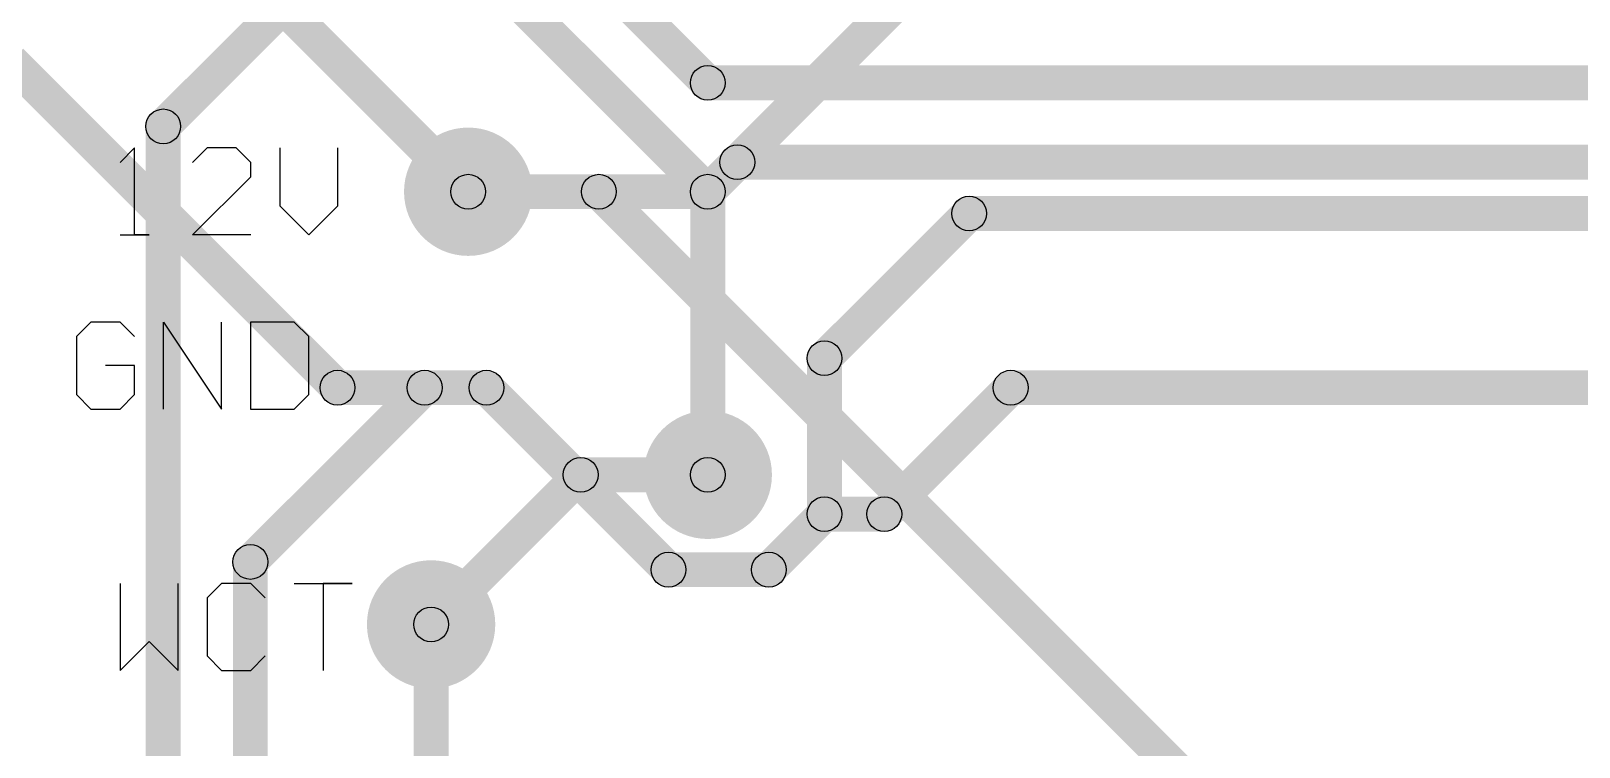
# Model space of a CAD drawing. Header units: millimetres. Extents: x 1.24 to 8.03, y 2.12 to 7.05.
# Drawn here: x 2.056 to 2.756, y 5.064 to 5.388 of the extents above; entities that cross this region are included whole.
import ezdxf

# ---------------------------------------------------------------- set-up
doc = ezdxf.new("R2010")
doc.units = ezdxf.units.MM
doc.header["$MEASUREMENT"] = 0
for name, color, linetype in [('BottomLayer', 5, 'Continuous'), ('BottomSolder', 6, 'Continuous'), ('TopLayer', 1, 'Continuous'), ('TopOverlay', 2, 'Continuous'), ('TopSolder', 216, 'Continuous'), ('ViaHoleLayer', 16, 'Continuous')]:
    doc.layers.add(name, color=color, linetype=linetype)

msp = doc.modelspace()

# ---------------------------------------------------------------- hatches: boundary and pattern name
at = {"layer": 'BottomLayer'}
for points in [[(2.12171, 5.33892), (2.11057, 5.35006), (2.28774, 5.52722), (2.29887, 5.51609)], [(2.38112, 5.32274), (2.36998, 5.33387), (2.48459, 5.44848), (2.49573, 5.43735)], [(2.12402, 4.78306), (2.10827, 4.78306), (2.10827, 5.34449), (2.12402, 5.34449)], [(2.36777, 5.30939), (2.35664, 5.32053), (2.36998, 5.33387), (2.38112, 5.32274)], [(2.37555, 5.32043), (2.37555, 5.33618), (2.93941, 5.33618), (2.93941, 5.32043)], [(2.25394, 5.30709), (2.25394, 5.32283), (2.31299, 5.32283), (2.31299, 5.30709)], [(2.30742, 5.30939), (2.31856, 5.32053), (2.68273, 4.95636), (2.6716, 4.94522)], [(2.31299, 5.30709), (2.31299, 5.32283), (2.3622, 5.32283), (2.3622, 5.30709)], [(2.24274, 5.11383), (2.23161, 5.12497), (2.29921, 5.19258), (2.31035, 5.18144)], [(2.30478, 5.17913), (2.30478, 5.19488), (2.3622, 5.19488), (2.3622, 5.17913)], [(2.24505, 5.03645), (2.2293, 5.03645), (2.2293, 5.1194), (2.24505, 5.1194)]]:
    msp.add_hatch(color=5, dxfattribs=at).paths.add_polyline_path(points)
h = msp.add_hatch(color=5, dxfattribs=at)
edge = h.paths.add_edge_path()
edge.add_arc((2.11614, 5.34449), 0.00787, 0, 360)
h = msp.add_hatch(color=5, dxfattribs=at)
edge = h.paths.add_edge_path()
edge.add_arc((2.11614, 5.34449), 0.00787, 0, 360)
h = msp.add_hatch(color=5, dxfattribs=at)
edge = h.paths.add_edge_path()
edge.add_arc((2.25394, 5.31496), 0.025, 0, 360)
h = msp.add_hatch(color=5, dxfattribs=at)
edge = h.paths.add_edge_path()
edge.add_arc((2.37555, 5.32831), 0.00787, 0, 360)
h = msp.add_hatch(color=5, dxfattribs=at)
edge = h.paths.add_edge_path()
edge.add_arc((2.37555, 5.32831), 0.00787, 0, 360)
h = msp.add_hatch(color=5, dxfattribs=at)
edge = h.paths.add_edge_path()
edge.add_arc((2.37555, 5.32831), 0.00787, 0, 360)
h = msp.add_hatch(color=5, dxfattribs=at)
edge = h.paths.add_edge_path()
edge.add_arc((2.25394, 5.31496), 0.00787, 0, 360)
h = msp.add_hatch(color=5, dxfattribs=at)
edge = h.paths.add_edge_path()
edge.add_arc((2.31299, 5.31496), 0.00787, 0, 360)
h = msp.add_hatch(color=5, dxfattribs=at)
edge = h.paths.add_edge_path()
edge.add_arc((2.31299, 5.31496), 0.00787, 0, 360)
h = msp.add_hatch(color=5, dxfattribs=at)
edge = h.paths.add_edge_path()
edge.add_arc((2.31299, 5.31496), 0.00787, 0, 360)
h = msp.add_hatch(color=5, dxfattribs=at)
edge = h.paths.add_edge_path()
edge.add_arc((2.3622, 5.31496), 0.00787, 0, 360)
h = msp.add_hatch(color=5, dxfattribs=at)
edge = h.paths.add_edge_path()
edge.add_arc((2.3622, 5.31496), 0.00787, 0, 360)
h = msp.add_hatch(color=5, dxfattribs=at)
edge = h.paths.add_edge_path()
edge.add_arc((2.3622, 5.18701), 0.025, 0, 360)
h = msp.add_hatch(color=5, dxfattribs=at)
edge = h.paths.add_edge_path()
edge.add_arc((2.30478, 5.18701), 0.00787, 0, 360)
h = msp.add_hatch(color=5, dxfattribs=at)
edge = h.paths.add_edge_path()
edge.add_arc((2.30478, 5.18701), 0.00787, 0, 360)
h = msp.add_hatch(color=5, dxfattribs=at)
edge = h.paths.add_edge_path()
edge.add_arc((2.3622, 5.18701), 0.00787, 0, 360)
h = msp.add_hatch(color=5, dxfattribs=at)
edge = h.paths.add_edge_path()
edge.add_arc((2.23718, 5.1194), 0.025, 0, 360)
h = msp.add_hatch(color=5, dxfattribs=at)
edge = h.paths.add_edge_path()
edge.add_arc((2.23718, 5.1194), 0.00787, 0, 360)
h = msp.add_hatch(color=5, dxfattribs=at)
edge = h.paths.add_edge_path()
edge.add_arc((2.23718, 5.1194), 0.00787, 0, 360)
h = msp.add_hatch(color=5, dxfattribs=at)
edge = h.paths.add_edge_path()
edge.add_arc((2.23718, 5.1194), 0.00787, 0, 360)
h = msp.add_hatch(color=5, dxfattribs=at)
edge = h.paths.add_edge_path()
edge.add_arc((2.23718, 5.1194), 0.00787, 0, 360)
at = {"layer": 'BottomSolder'}
h = msp.add_hatch(color=6, dxfattribs=at)
edge = h.paths.add_edge_path()
edge.add_arc((2.25394, 5.31496), 0.029, 0, 360)
h = msp.add_hatch(color=6, dxfattribs=at)
edge = h.paths.add_edge_path()
edge.add_arc((2.3622, 5.18701), 0.029, 0, 360)
h = msp.add_hatch(color=6, dxfattribs=at)
edge = h.paths.add_edge_path()
edge.add_arc((2.23718, 5.1194), 0.029, 0, 360)
at = {"layer": 'TopLayer'}
for points in [[(2.10073, 5.45703), (2.11187, 5.46817), (2.2595, 5.32053), (2.24837, 5.30939)], [(2.23853, 5.4275), (2.24966, 5.43864), (2.36777, 5.32053), (2.35664, 5.30939)], [(2.31727, 5.39798), (2.3284, 5.40911), (2.36777, 5.36974), (2.35664, 5.35861)], [(2.04168, 5.36845), (2.05281, 5.37958), (2.20045, 5.23195), (2.18931, 5.22081)], [(2.3622, 5.3563), (2.3622, 5.37205), (2.95276, 5.37205), (2.95276, 5.3563)], [(2.37008, 5.18701), (2.35433, 5.18701), (2.35433, 5.31496), (2.37008, 5.31496)], [(2.42049, 5.23416), (2.40935, 5.24529), (2.47475, 5.31069), (2.48588, 5.29955)], [(2.48031, 5.29724), (2.48031, 5.31299), (2.94291, 5.31299), (2.94291, 5.29724)], [(2.4228, 5.16925), (2.40705, 5.16925), (2.40705, 5.23972), (2.4228, 5.23972)], [(2.19488, 5.2185), (2.19488, 5.23425), (2.23425, 5.23425), (2.23425, 5.2185)], [(2.23425, 5.2185), (2.23425, 5.23425), (2.2622, 5.23425), (2.2622, 5.2185)], [(2.49909, 5.2185), (2.49909, 5.23425), (4.26004, 5.23425), (4.26004, 5.2185)], [(2.16108, 5.14207), (2.14994, 5.15321), (2.22868, 5.23195), (2.23982, 5.22081)], [(2.25663, 5.22081), (2.26777, 5.23195), (2.35001, 5.1497), (2.33888, 5.13857)], [(2.44753, 5.16368), (2.43639, 5.17482), (2.49352, 5.23195), (2.50466, 5.22081)], [(2.41492, 5.16137), (2.41492, 5.17712), (2.44196, 5.17712), (2.44196, 5.16137)], [(2.39537, 5.13857), (2.38424, 5.1497), (2.40935, 5.17482), (2.42049, 5.16368)], [(2.34445, 5.13626), (2.34445, 5.15201), (2.38981, 5.15201), (2.38981, 5.13626)], [(2.16339, 4.8622), (2.14764, 4.8622), (2.14764, 5.14764), (2.16339, 5.14764)]]:
    msp.add_hatch(color=1, dxfattribs=at).paths.add_polyline_path(points)
h = msp.add_hatch(color=1, dxfattribs=at)
edge = h.paths.add_edge_path()
edge.add_arc((2.3622, 5.36417), 0.00787, 0, 360)
h = msp.add_hatch(color=1, dxfattribs=at)
edge = h.paths.add_edge_path()
edge.add_arc((2.3622, 5.36417), 0.00787, 0, 360)
h = msp.add_hatch(color=1, dxfattribs=at)
edge = h.paths.add_edge_path()
edge.add_arc((2.25394, 5.31496), 0.025, 0, 360)
h = msp.add_hatch(color=1, dxfattribs=at)
edge = h.paths.add_edge_path()
edge.add_arc((2.25394, 5.31496), 0.00787, 0, 360)
h = msp.add_hatch(color=1, dxfattribs=at)
edge = h.paths.add_edge_path()
edge.add_arc((2.3622, 5.31496), 0.00787, 0, 360)
h = msp.add_hatch(color=1, dxfattribs=at)
edge = h.paths.add_edge_path()
edge.add_arc((2.3622, 5.31496), 0.00787, 0, 360)
h = msp.add_hatch(color=1, dxfattribs=at)
edge = h.paths.add_edge_path()
edge.add_arc((2.48031, 5.30512), 0.00787, 0, 360)
h = msp.add_hatch(color=1, dxfattribs=at)
edge = h.paths.add_edge_path()
edge.add_arc((2.48031, 5.30512), 0.00787, 0, 360)
h = msp.add_hatch(color=1, dxfattribs=at)
edge = h.paths.add_edge_path()
edge.add_arc((2.41492, 5.23972), 0.00787, 0, 360)
h = msp.add_hatch(color=1, dxfattribs=at)
edge = h.paths.add_edge_path()
edge.add_arc((2.41492, 5.23972), 0.00787, 0, 360)
h = msp.add_hatch(color=1, dxfattribs=at)
edge = h.paths.add_edge_path()
edge.add_arc((2.19488, 5.22638), 0.00787, 0, 360)
h = msp.add_hatch(color=1, dxfattribs=at)
edge = h.paths.add_edge_path()
edge.add_arc((2.19488, 5.22638), 0.00787, 0, 360)
h = msp.add_hatch(color=1, dxfattribs=at)
edge = h.paths.add_edge_path()
edge.add_arc((2.23425, 5.22638), 0.00787, 0, 360)
h = msp.add_hatch(color=1, dxfattribs=at)
edge = h.paths.add_edge_path()
edge.add_arc((2.23425, 5.22638), 0.00787, 0, 360)
h = msp.add_hatch(color=1, dxfattribs=at)
edge = h.paths.add_edge_path()
edge.add_arc((2.23425, 5.22638), 0.00787, 0, 360)
h = msp.add_hatch(color=1, dxfattribs=at)
edge = h.paths.add_edge_path()
edge.add_arc((2.2622, 5.22638), 0.00787, 0, 360)
h = msp.add_hatch(color=1, dxfattribs=at)
edge = h.paths.add_edge_path()
edge.add_arc((2.2622, 5.22638), 0.00787, 0, 360)
h = msp.add_hatch(color=1, dxfattribs=at)
edge = h.paths.add_edge_path()
edge.add_arc((2.49909, 5.22638), 0.00787, 0, 360)
h = msp.add_hatch(color=1, dxfattribs=at)
edge = h.paths.add_edge_path()
edge.add_arc((2.49909, 5.22638), 0.00787, 0, 360)
h = msp.add_hatch(color=1, dxfattribs=at)
edge = h.paths.add_edge_path()
edge.add_arc((2.3622, 5.18701), 0.025, 0, 360)
h = msp.add_hatch(color=1, dxfattribs=at)
edge = h.paths.add_edge_path()
edge.add_arc((2.3622, 5.18701), 0.00787, 0, 360)
h = msp.add_hatch(color=1, dxfattribs=at)
edge = h.paths.add_edge_path()
edge.add_arc((2.41492, 5.16925), 0.00787, 0, 360)
h = msp.add_hatch(color=1, dxfattribs=at)
edge = h.paths.add_edge_path()
edge.add_arc((2.41492, 5.16925), 0.00787, 0, 360)
h = msp.add_hatch(color=1, dxfattribs=at)
edge = h.paths.add_edge_path()
edge.add_arc((2.41492, 5.16925), 0.00787, 0, 360)
h = msp.add_hatch(color=1, dxfattribs=at)
edge = h.paths.add_edge_path()
edge.add_arc((2.44196, 5.16925), 0.00787, 0, 360)
h = msp.add_hatch(color=1, dxfattribs=at)
edge = h.paths.add_edge_path()
edge.add_arc((2.44196, 5.16925), 0.00787, 0, 360)
h = msp.add_hatch(color=1, dxfattribs=at)
edge = h.paths.add_edge_path()
edge.add_arc((2.15551, 5.14764), 0.00787, 0, 360)
h = msp.add_hatch(color=1, dxfattribs=at)
edge = h.paths.add_edge_path()
edge.add_arc((2.15551, 5.14764), 0.00787, 0, 360)
h = msp.add_hatch(color=1, dxfattribs=at)
edge = h.paths.add_edge_path()
edge.add_arc((2.34445, 5.14413), 0.00787, 0, 360)
h = msp.add_hatch(color=1, dxfattribs=at)
edge = h.paths.add_edge_path()
edge.add_arc((2.34445, 5.14413), 0.00787, 0, 360)
h = msp.add_hatch(color=1, dxfattribs=at)
edge = h.paths.add_edge_path()
edge.add_arc((2.38981, 5.14413), 0.00787, 0, 360)
h = msp.add_hatch(color=1, dxfattribs=at)
edge = h.paths.add_edge_path()
edge.add_arc((2.38981, 5.14413), 0.00787, 0, 360)
h = msp.add_hatch(color=1, dxfattribs=at)
edge = h.paths.add_edge_path()
edge.add_arc((2.23718, 5.1194), 0.025, 0, 360)
at = {"layer": 'TopSolder'}
h = msp.add_hatch(color=216, dxfattribs=at)
edge = h.paths.add_edge_path()
edge.add_arc((2.25394, 5.31496), 0.029, 0, 360)
h = msp.add_hatch(color=216, dxfattribs=at)
edge = h.paths.add_edge_path()
edge.add_arc((2.3622, 5.18701), 0.029, 0, 360)
h = msp.add_hatch(color=216, dxfattribs=at)
edge = h.paths.add_edge_path()
edge.add_arc((2.23718, 5.1194), 0.029, 0, 360)
at = {"layer": 'ViaHoleLayer'}
h = msp.add_hatch(color=16, dxfattribs=at)
edge = h.paths.add_edge_path()
edge.add_arc((2.25394, 5.31496), 0.014, 0, 360)
h = msp.add_hatch(color=16, dxfattribs=at)
edge = h.paths.add_edge_path()
edge.add_arc((2.3622, 5.18701), 0.014, 0, 360)
h = msp.add_hatch(color=16, dxfattribs=at)
edge = h.paths.add_edge_path()
edge.add_arc((2.23718, 5.1194), 0.014, 0, 360)

# ---------------------------------------------------------------- linework, layer by layer
at = {"layer": 'BottomLayer'}
for centre in [(2.11614, 5.34449), (2.11614, 5.34449), (2.37555, 5.32831), (2.37555, 5.32831), (2.37555, 5.32831), (2.25394, 5.31496), (2.31299, 5.31496), (2.31299, 5.31496), (2.31299, 5.31496), (2.3622, 5.31496), (2.3622, 5.31496), (2.30478, 5.18701), (2.30478, 5.18701), (2.3622, 5.18701), (2.23718, 5.1194), (2.23718, 5.1194), (2.23718, 5.1194), (2.23718, 5.1194)]:
    msp.add_circle(centre, 0.00787, dxfattribs=at)
at = {"layer": 'TopLayer'}
for centre in [(2.3622, 5.36417), (2.3622, 5.36417), (2.25394, 5.31496), (2.3622, 5.31496), (2.3622, 5.31496), (2.48031, 5.30512), (2.48031, 5.30512), (2.41492, 5.23972), (2.41492, 5.23972), (2.19488, 5.22638), (2.19488, 5.22638), (2.23425, 5.22638), (2.23425, 5.22638), (2.23425, 5.22638), (2.2622, 5.22638), (2.2622, 5.22638), (2.49909, 5.22638), (2.49909, 5.22638), (2.3622, 5.18701), (2.41492, 5.16925), (2.41492, 5.16925), (2.41492, 5.16925), (2.44196, 5.16925), (2.44196, 5.16925), (2.15551, 5.14764), (2.15551, 5.14764), (2.34445, 5.14413), (2.34445, 5.14413), (2.38981, 5.14413), (2.38981, 5.14413)]:
    msp.add_circle(centre, 0.00787, dxfattribs=at)
at = {"layer": 'TopOverlay'}
for p, q in [((2.10317, 5.33479), (2.09661, 5.32823)), ((2.10317, 5.29543), (2.10317, 5.33479)), ((2.13597, 5.33479), (2.12941, 5.32823)), ((2.14909, 5.33479), (2.13597, 5.33479)), ((2.15565, 5.32823), (2.14909, 5.33479)), ((2.16877, 5.33479), (2.16877, 5.30855)), ((2.19501, 5.30855), (2.19501, 5.33479)), ((2.15565, 5.32167), (2.15565, 5.32823)), ((2.12941, 5.29543), (2.15565, 5.32167)), ((2.16877, 5.30855), (2.18189, 5.29543)), ((2.18189, 5.29543), (2.19501, 5.30855)), ((2.09661, 5.29543), (2.10973, 5.29543)), ((2.10973, 5.29543), (2.10317, 5.29543)), ((2.15565, 5.29543), (2.12941, 5.29543)), ((2.08349, 5.25605), (2.07693, 5.24949)), ((2.09661, 5.25605), (2.08349, 5.25605)), ((2.10317, 5.24949), (2.09661, 5.25605)), ((2.11629, 5.21669), (2.11629, 5.25605)), ((2.11629, 5.25605), (2.14252, 5.21669)), ((2.14252, 5.21669), (2.14252, 5.25605)), ((2.15564, 5.25605), (2.15564, 5.21669)), ((2.17532, 5.25605), (2.15564, 5.25605)), ((2.18188, 5.24949), (2.17532, 5.25605)), ((2.07693, 5.24949), (2.07693, 5.22325)), ((2.18188, 5.22325), (2.18188, 5.24949)), ((2.10317, 5.23637), (2.09005, 5.23637)), ((2.10317, 5.22325), (2.10317, 5.23637)), ((2.07693, 5.22325), (2.08349, 5.21669)), ((2.09661, 5.21669), (2.10317, 5.22325)), ((2.17532, 5.21669), (2.18188, 5.22325)), ((2.08349, 5.21669), (2.09661, 5.21669)), ((2.15564, 5.21669), (2.17532, 5.21669)), ((2.09661, 5.13794), (2.09661, 5.09858)), ((2.12285, 5.09858), (2.12285, 5.13794)), ((2.14253, 5.13794), (2.13597, 5.13138)), ((2.15565, 5.13794), (2.14253, 5.13794)), ((2.16221, 5.13138), (2.15565, 5.13794)), ((2.17533, 5.13794), (2.20157, 5.13794)), ((2.20157, 5.13794), (2.18845, 5.13794)), ((2.18845, 5.13794), (2.18845, 5.09858)), ((2.13597, 5.13138), (2.13597, 5.10514)), ((2.09661, 5.09858), (2.10973, 5.1117)), ((2.10973, 5.1117), (2.12285, 5.09858)), ((2.13597, 5.10514), (2.14253, 5.09858)), ((2.15565, 5.09858), (2.16221, 5.10514)), ((2.14253, 5.09858), (2.15565, 5.09858))]:
    msp.add_line(p, q, dxfattribs=at)

doc.saveas('drawing.dxf')
